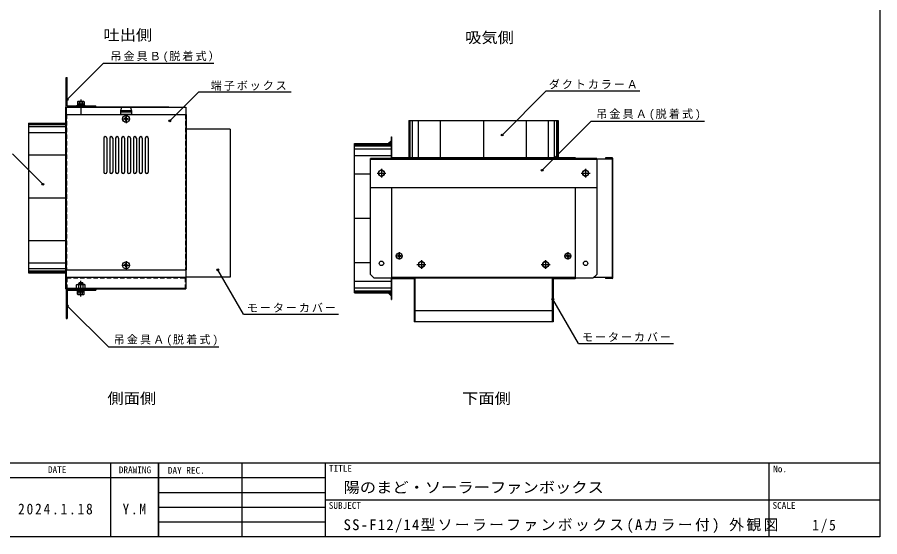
# Model space of a CAD drawing. Units: millimetres at full size, sheet at 1:5; details may follow other scales. Extents: x -2172 to 1948, y -701 to 704.
# Drawn here: x -1318 to -152, y -701 to 2 of the extents above; entities that cross this region are included whole.
import ezdxf
from ezdxf.enums import TextEntityAlignment as Align

# ---------------------------------------------------------------- set-up
doc = ezdxf.new("R2010")
doc.units = ezdxf.units.MM
doc.header["$LTSCALE"] = 5
doc.header["$PDMODE"] = 32
doc.header["$PDSIZE"] = 2.5
for name, pattern in [('CHAIN1', [8, 5, -1, 1, -1]), ('CHAIN2', [12, 9, -1, 1, -1]), ('DASHED1', [1.8, 1.2, -0.6])]:
    doc.linetypes.add(name, pattern=pattern)
doc.layers.add('0-0', color=4, linetype='Continuous')
doc.layers.add('F-0', color=2, linetype='Continuous')
doc.styles.add('ＭＳ ゴシック', font='')
doc.styles.get('ＭＳ ゴシック').set_extended_font_data('MS Gothic')

msp = doc.modelspace()

# ---------------------------------------------------------------- linework, layer by layer
at = {"layer": '0-0'}
for p, q in [((-1250.671, -109.677), (-1201.703, -60.709)), ((-1201.703, -60.709), (-1052.476, -60.709)), ((-662.721, -157.707), (-602.898, -97.883)), ((-602.898, -97.883), (-476.474, -97.883)), ((-1236.191, -112.471), (-1236.81, -112.828)), ((-1236.81, -112.828), (-1236.81, -115.971)), ((-1227.572, -115.971), (-1236.81, -115.971)), ((-1227.591, -115.971), (-1236.791, -115.971)), ((-1236.791, -115.971), (-1236.791, -117.271)), ((-1228.191, -112.471), (-1236.191, -112.471)), ((-1234.5, -112.828), (-1234.5, -115.971)), ((-1232.565, -115.971), (-1232.217, -117.271)), ((-1232.165, -115.971), (-1231.817, -117.271)), ((-1229.881, -112.828), (-1229.881, -115.971)), ((-1228.191, -112.471), (-1227.572, -112.828)), ((-1227.591, -115.971), (-1227.591, -117.271)), ((-1227.572, -112.828), (-1227.572, -115.971)), ((-1237.191, -117.271), (-1227.191, -117.271)), ((-1237.191, -118.271), (-1237.191, -117.271)), ((-1227.191, -118.271), (-1237.191, -118.271)), ((-1227.591, -117.271), (-1236.791, -117.271)), ((-1233.441, -116.771), (-1233.441, -116.771)), ((-1232.191, -116.771), (-1232.191, -116.771)), ((-1227.191, -117.271), (-1227.191, -118.271)), ((-1172.291, -135.365), (-1173.41, -135.381)), ((-1172.291, -136.377), (-1173.41, -136.36)), ((-1172.291, -135.365), (-1171.885, -135.176)), ((-1172.291, -136.377), (-1171.885, -136.565)), ((-1171.697, -134.771), (-1171.885, -135.176)), ((-1171.697, -136.971), (-1171.885, -136.565)), ((-1171.697, -134.771), (-1171.68, -133.652)), ((-1171.697, -136.971), (-1171.68, -138.09)), ((-1170.685, -134.771), (-1170.701, -133.652)), ((-1170.685, -136.971), (-1170.701, -138.09)), ((-1170.685, -134.771), (-1170.496, -135.176)), ((-1170.685, -136.971), (-1170.496, -136.565)), ((-1170.091, -135.365), (-1170.496, -135.176)), ((-1170.091, -136.377), (-1170.496, -136.565)), ((-1170.091, -135.365), (-1168.971, -135.381)), ((-1170.091, -136.377), (-1168.971, -136.36)), ((-788.311, -188.248), (-788.311, -138.248)), ((-787.811, -188.248), (-787.811, -138.248)), ((-786.811, -188.248), (-786.811, -138.248)), ((-783.811, -188.248), (-783.811, -138.248)), ((-775.811, -188.248), (-775.811, -138.248)), ((-745.811, -188.248), (-745.811, -138.248)), ((-687.809, -138.248), (-687.809, -188.248)), ((-629.807, -188.248), (-629.807, -138.248)), ((-542.242, -139.183), (-608.476, -205.418)), ((-599.807, -188.248), (-599.807, -138.248)), ((-591.807, -188.248), (-591.807, -138.248)), ((-588.807, -188.248), (-588.807, -138.248)), ((-587.807, -188.248), (-587.807, -138.248)), ((-587.307, -188.248), (-587.307, -138.248)), ((-542.242, -139.183), (-389.026, -139.183)), ((-1253.191, -142.371), (-1303.191, -142.371)), ((-1253.191, -142.871), (-1303.191, -142.871)), ((-1253.191, -143.871), (-1303.191, -143.871)), ((-1253.191, -146.871), (-1303.191, -146.871)), ((-1253.191, -154.871), (-1303.191, -154.871)), ((-812.309, -160.248), (-811.809, -160.248)), ((-812.309, -189.248), (-812.309, -160.248)), ((-811.809, -189.248), (-811.809, -160.248)), ((-862.309, -169.248), (-812.309, -169.248)), ((-862.309, -371.248), (-862.309, -169.248)), ((-862.309, -169.348), (-812.309, -169.348)), ((-862.309, -169.448), (-812.309, -169.448)), ((-862.309, -169.748), (-812.309, -169.748)), ((-862.309, -170.748), (-812.309, -170.748)), ((-862.309, -172.248), (-812.309, -172.248)), ((-816.546, -169.248), (-812.309, -165.011)), ((-1324.801, -183.234), (-1283.721, -224.313)), ((-1253.191, -184.871), (-1303.191, -184.871)), ((-862.309, -176.248), (-812.309, -176.248)), ((-862.309, -185.248), (-812.309, -185.248)), ((-862.309, -343.248), (-862.309, -197.248)), ((-811.809, -188.248), (-811.809, -189.248)), ((-825.809, -204.629), (-829.809, -206.938)), ((-829.809, -206.938), (-829.809, -211.557)), ((-821.809, -206.938), (-825.809, -204.629)), ((-549.809, -204.629), (-553.809, -206.938)), ((-553.809, -206.938), (-553.809, -211.557)), ((-545.809, -206.938), (-549.809, -204.629)), ((-862.309, -210.248), (-840.809, -210.248)), ((-829.809, -211.557), (-825.809, -213.866)), ((-553.809, -211.557), (-549.809, -213.866)), ((-1303.191, -242.873), (-1253.191, -242.873)), ((-862.309, -270.248), (-840.809, -270.248)), ((-862.309, -270.248), (-840.809, -270.248)), ((-1253.191, -300.875), (-1303.191, -300.875)), ((-802.881, -320.77), (-803.834, -320.784)), ((-802.881, -321.725), (-803.834, -321.711)), ((-802.881, -320.77), (-802.475, -320.582)), ((-802.881, -321.725), (-802.475, -321.913)), ((-802.287, -320.176), (-802.475, -320.582)), ((-802.287, -322.319), (-802.475, -321.913)), ((-802.287, -320.176), (-802.272, -319.223)), ((-802.287, -322.319), (-802.272, -323.272)), ((-801.332, -320.176), (-801.346, -319.223)), ((-801.332, -322.319), (-801.346, -323.272)), ((-801.332, -320.176), (-801.144, -320.582)), ((-801.332, -322.319), (-801.144, -321.913)), ((-800.738, -320.77), (-801.144, -320.582)), ((-800.738, -321.725), (-801.144, -321.913)), ((-800.738, -320.77), (-799.785, -320.784)), ((-800.738, -321.725), (-799.785, -321.711)), ((-574.881, -320.77), (-575.834, -320.784)), ((-574.881, -321.725), (-575.834, -321.711)), ((-574.881, -320.77), (-574.475, -320.582)), ((-574.881, -321.725), (-574.475, -321.913)), ((-574.287, -320.176), (-574.475, -320.582)), ((-574.287, -322.319), (-574.475, -321.913)), ((-574.287, -320.176), (-574.272, -319.223)), ((-574.287, -322.319), (-574.272, -323.272)), ((-573.332, -320.176), (-573.346, -319.223)), ((-573.332, -322.319), (-573.346, -323.272)), ((-573.332, -320.176), (-573.144, -320.582)), ((-573.332, -322.319), (-573.144, -321.913)), ((-572.738, -320.77), (-573.144, -320.582)), ((-572.738, -321.725), (-573.144, -321.913)), ((-572.738, -320.77), (-571.785, -320.784)), ((-572.738, -321.725), (-571.785, -321.711)), ((-1253.191, -330.875), (-1303.191, -330.875)), ((-1172.291, -333.365), (-1173.41, -333.381)), ((-1172.291, -334.377), (-1173.41, -334.36)), ((-1172.291, -333.365), (-1171.885, -333.176)), ((-1172.291, -334.377), (-1171.885, -334.565)), ((-1171.697, -332.771), (-1171.885, -333.176)), ((-1171.697, -334.971), (-1171.885, -334.565)), ((-1171.697, -332.771), (-1171.68, -331.652)), ((-1171.697, -334.971), (-1171.68, -336.09)), ((-1170.685, -332.771), (-1170.701, -331.652)), ((-1170.685, -334.971), (-1170.701, -336.09)), ((-1170.685, -332.771), (-1170.496, -333.176)), ((-1170.685, -334.971), (-1170.496, -334.565)), ((-1170.091, -333.365), (-1170.496, -333.176)), ((-1170.091, -334.377), (-1170.496, -334.565)), ((-1170.091, -333.365), (-1168.971, -333.381)), ((-1170.091, -334.377), (-1168.971, -334.36)), ((-862.309, -330.248), (-840.809, -330.248)), ((-771.809, -328.129), (-775.809, -330.438)), ((-775.809, -330.438), (-775.809, -335.057)), ((-775.809, -335.057), (-771.809, -337.366)), ((-767.809, -330.438), (-771.809, -328.129)), ((-603.809, -328.129), (-607.809, -330.438)), ((-607.809, -330.438), (-607.809, -335.057)), ((-607.809, -335.057), (-603.809, -337.366)), ((-599.809, -330.438), (-603.809, -328.129)), ((-1253.191, -338.875), (-1303.191, -338.875)), ((-1253.191, -341.875), (-1303.191, -341.875)), ((-1253.191, -342.875), (-1303.191, -342.875)), ((-1253.191, -343.375), (-1303.191, -343.375)), ((-1012.378, -400.066), (-1047.042, -340.026)), ((-1237.091, -359.871), (-1227.291, -359.871)), ((-1234.649, -357.771), (-1235.191, -358.312)), ((-1229.191, -358.312), (-1235.191, -358.312)), ((-1235.191, -359.871), (-1235.191, -358.312)), ((-1235.077, -364.871), (-1235.077, -360.375)), ((-1229.732, -357.771), (-1234.649, -357.771)), ((-1234.649, -359.871), (-1234.649, -357.771)), ((-1232.191, -357.771), (-1232.191, -357.771)), ((-1230.941, -357.771), (-1230.941, -357.771)), ((-1229.191, -358.312), (-1229.732, -357.771)), ((-1229.732, -359.871), (-1229.732, -357.771)), ((-1229.304, -364.871), (-1229.304, -360.375)), ((-1229.191, -359.871), (-1229.191, -358.312)), ((-862.309, -355.248), (-812.309, -355.248)), ((-812.309, -380.248), (-812.309, -351.248)), ((-811.809, -380.248), (-811.809, -351.248)), ((-1237.964, -364.871), (-1226.417, -364.871)), ((-1237.191, -367.471), (-1227.191, -367.471)), ((-1237.191, -368.471), (-1237.191, -367.471)), ((-1227.191, -368.471), (-1237.191, -368.471)), ((-1236.81, -372.914), (-1236.81, -369.771)), ((-1236.81, -369.771), (-1227.572, -369.771)), ((-1236.191, -373.271), (-1236.81, -372.914)), ((-1236.791, -368.471), (-1227.591, -368.471)), ((-1236.791, -369.771), (-1236.791, -368.471)), ((-1236.791, -369.771), (-1227.591, -369.771)), ((-1234.5, -372.914), (-1234.5, -369.771)), ((-1232.217, -369.771), (-1232.565, -368.471)), ((-1232.191, -368.971), (-1232.191, -368.971)), ((-1231.817, -369.771), (-1232.165, -368.471)), ((-1230.941, -368.971), (-1230.941, -368.971)), ((-1229.881, -372.914), (-1229.881, -369.771)), ((-1228.191, -373.271), (-1227.572, -372.914)), ((-1227.591, -369.771), (-1227.591, -368.471)), ((-1227.572, -372.914), (-1227.572, -369.771)), ((-1227.191, -367.471), (-1227.191, -368.471)), ((-862.309, -364.248), (-812.309, -364.248)), ((-862.309, -368.248), (-812.309, -368.248)), ((-862.309, -369.748), (-812.309, -369.748)), ((-862.309, -370.748), (-812.309, -370.748)), ((-862.309, -371.048), (-812.309, -371.048)), ((-862.309, -371.148), (-812.309, -371.148)), ((-862.309, -371.248), (-812.309, -371.248)), ((-816.546, -371.248), (-812.309, -375.484)), ((-1236.191, -373.271), (-1228.191, -373.271)), ((-812.309, -380.248), (-811.809, -380.248)), ((-559.329, -439.66), (-593.993, -379.621)), ((-1250.591, -388.48), (-1194.79, -444.281)), ((-1012.378, -400.066), (-883.961, -400.066)), ((-559.329, -439.66), (-430.912, -439.66)), ((-1194.79, -444.281), (-1045.541, -444.281))]:
    msp.add_line(p, q, dxfattribs=at)
at = {"layer": '0-0', "color": 7}
for p, q in [((-1252.191, -79.871), (-1250.591, -79.871)), ((-1252.191, -119.871), (-1252.191, -79.871)), ((-1250.591, -118.271), (-1250.591, -79.871)), ((-1252.191, -119.871), (-1253.191, -119.871)), ((-1253.191, -119.871), (-1253.191, -365.871)), ((-1252.191, -119.871), (-1090.191, -119.871)), ((-1252.191, -119.871), (-1252.191, -349.871)), ((-1250.591, -118.271), (-1212.191, -118.271)), ((-1113.512, -119.871), (-1228.869, -119.871)), ((-1212.191, -119.871), (-1212.191, -118.271)), ((-1163.687, -124.871), (-1178.687, -124.871)), ((-1178.687, -124.871), (-1178.687, -126.871)), ((-1178.687, -126.871), (-1178.687, -129.871)), ((-1163.687, -126.871), (-1178.687, -126.871)), ((-1165.187, -120.371), (-1163.687, -124.871)), ((-1163.687, -124.871), (-1163.687, -126.871)), ((-1090.191, -119.871), (-1090.191, -349.871)), ((-1252.437, -129.871), (-1089.937, -129.871)), ((-1252.437, -129.871), (-1252.437, -339.871)), ((-1089.937, -129.871), (-1089.937, -339.871)), ((-788.809, -138.248), (-788.809, -188.248)), ((-1303.191, -141.871), (-1253.191, -141.871)), ((-1030.191, -149.871), (-1090.191, -149.871)), ((-1201.187, -161.871), (-1201.187, -207.871)), ((-1197.187, -161.871), (-1197.187, -207.871)), ((-1193.187, -161.871), (-1193.187, -207.871)), ((-1189.187, -161.871), (-1189.187, -207.871)), ((-1185.187, -161.871), (-1185.187, -207.871)), ((-1181.187, -161.871), (-1181.187, -207.871)), ((-1177.187, -161.871), (-1177.187, -207.871)), ((-1173.187, -161.871), (-1173.187, -207.871)), ((-1169.187, -161.871), (-1169.187, -207.871)), ((-1165.187, -161.871), (-1165.187, -207.871)), ((-1161.187, -161.871), (-1161.187, -207.871)), ((-1157.187, -161.871), (-1157.187, -207.871)), ((-1153.187, -161.871), (-1153.187, -207.871)), ((-1149.187, -161.871), (-1149.187, -207.871)), ((-1145.187, -161.871), (-1145.187, -207.871)), ((-1141.187, -161.871), (-1141.187, -207.871)), ((-534.809, -189.248), (-840.809, -189.248)), ((-840.809, -346.248), (-840.809, -189.248)), ((-534.809, -190.848), (-840.809, -190.848)), ((-811.809, -188.248), (-563.809, -188.248)), ((-563.809, -188.248), (-563.809, -189.248)), ((-534.809, -189.248), (-534.809, -346.248)), ((-513.809, -190.248), (-534.809, -190.248)), ((-522.809, -188.748), (-522.809, -189.748)), ((-513.809, -188.748), (-522.809, -188.748)), ((-513.809, -189.748), (-522.809, -189.748)), ((-512.809, -350.748), (-512.809, -189.748)), ((-534.809, -229.248), (-840.809, -229.248)), ((-811.809, -305.748), (-811.809, -229.248)), ((-811.809, -305.748), (-811.809, -229.248)), ((-811.809, -352.248), (-811.809, -229.248)), ((-563.809, -229.248), (-563.809, -352.248)), ((-1252.437, -339.871), (-1089.937, -339.871)), ((-840.809, -346.248), (-835.809, -351.248)), ((-539.809, -351.248), (-534.809, -346.248)), ((-1252.191, -349.871), (-1090.191, -349.871)), ((-1252.191, -349.871), (-1252.191, -365.871)), ((-1090.191, -349.871), (-1090.191, -365.871)), ((-563.809, -350.248), (-811.809, -350.248)), ((-781.809, -352.248), (-811.809, -352.248)), ((-781.809, -352.248), (-781.809, -410.248)), ((-780.809, -351.248), (-780.809, -410.248)), ((-594.809, -351.248), (-594.809, -410.248)), ((-563.809, -352.248), (-593.809, -352.248)), ((-593.809, -352.248), (-593.809, -410.248)), ((-513.809, -350.248), (-538.809, -350.248)), ((-513.809, -351.748), (-522.809, -351.748)), ((-1252.191, -365.871), (-1253.191, -365.871)), ((-1252.191, -364.871), (-1090.191, -364.871)), ((-1252.191, -365.871), (-1090.191, -365.871)), ((-1252.191, -365.871), (-1252.191, -405.871)), ((-1250.591, -367.471), (-1212.191, -367.471)), ((-1250.591, -367.471), (-1250.591, -405.871)), ((-1212.191, -365.871), (-1212.191, -367.471)), ((-862.309, -371.248), (-812.309, -371.248)), ((-594.809, -395.248), (-780.809, -395.248)), ((-1252.191, -405.871), (-1250.591, -405.871)), ((-593.809, -410.248), (-781.809, -410.248))]:
    msp.add_line(p, q, dxfattribs=at)
at = {"layer": '0-0', "linetype": 'CHAIN1'}
for p, q in [((-1232.191, -109.471), (-1232.191, -130.971)), ((-1176.191, -135.871), (-1166.191, -135.871)), ((-1176.187, -135.871), (-1166.187, -135.871)), ((-1171.191, -130.871), (-1171.191, -140.871)), ((-1171.187, -130.871), (-1171.187, -140.871)), ((-831.809, -209.248), (-819.809, -209.248)), ((-825.809, -203.248), (-825.809, -215.248)), ((-555.809, -209.248), (-543.809, -209.248)), ((-549.809, -203.248), (-549.809, -215.248)), ((-806.809, -321.248), (-796.809, -321.248)), ((-801.809, -316.248), (-801.809, -326.248)), ((-578.809, -321.248), (-568.809, -321.248)), ((-573.809, -316.248), (-573.809, -326.248)), ((-1176.191, -333.871), (-1166.191, -333.871)), ((-1176.187, -333.871), (-1166.187, -333.871)), ((-1171.191, -328.871), (-1171.191, -338.871)), ((-1171.187, -328.871), (-1171.187, -338.871)), ((-777.809, -332.748), (-765.809, -332.748)), ((-771.809, -326.748), (-771.809, -338.748)), ((-609.809, -332.748), (-597.809, -332.748)), ((-603.809, -326.748), (-603.809, -338.748)), ((-1232.191, -376.271), (-1232.191, -354.771))]:
    msp.add_line(p, q, dxfattribs=at)
at = {"layer": '0-0', "color": 7, "linetype": 'DASHED1'}
for p, q in [((-1251.437, -129.871), (-1251.437, -339.871)), ((-1090.937, -129.871), (-1090.937, -339.871)), ((-1251.191, -350.871), (-1091.191, -350.871)), ((-1251.191, -350.871), (-1251.191, -365.871)), ((-1091.191, -350.871), (-1091.191, -365.871))]:
    msp.add_line(p, q, dxfattribs=at)
at = {"layer": '0-0', "linetype": 'CHAIN2'}
for p, q in [((-1176.841, -135.871), (-1165.541, -135.871)), ((-1171.191, -129.871), (-1171.191, -141.521)), ((-1176.841, -333.871), (-1165.541, -333.871)), ((-1171.191, -328.221), (-1171.191, -339.521))]:
    msp.add_line(p, q, dxfattribs=at)
at = {"layer": '0-0'}
for points in [[(-1111.937, -138.433), (-1072.905, -99.401), (-948.013, -99.401)], [(-825.809, -213.866), (-821.809, -211.557), (-821.809, -206.938)], [(-549.809, -213.866), (-545.809, -211.557), (-545.809, -206.938)], [(-771.809, -337.366), (-767.809, -335.057), (-767.809, -330.438)], [(-603.809, -337.366), (-599.809, -335.057), (-599.809, -330.438)], [(-1237.964, -364.871), (-1237.964, -360.375), (-1237.091, -359.871)], [(-1226.417, -364.871), (-1226.417, -360.375), (-1227.291, -359.871)]]:
    msp.add_lwpolyline(points, dxfattribs=at)
at = {"layer": '0-0', "color": 7}
for points in [[(-1165.187, -120.371), (-1177.187, -120.371), (-1178.687, -124.871)], [(-1163.687, -126.871), (-1163.687, -129.871), (-1178.687, -129.871)], [(-788.809, -138.248), (-586.809, -138.248), (-586.809, -188.248)], [(-1303.191, -141.871), (-1303.191, -343.875), (-1253.191, -343.875)], [(-1030.191, -149.871), (-1030.191, -349.871), (-1090.191, -349.871)], [(-513.809, -189.748), (-513.809, -350.748), (-522.809, -350.748), (-522.809, -351.748)], [(-539.809, -351.248), (-596.25, -351.248), (-835.809, -351.248)]]:
    msp.add_lwpolyline(points, dxfattribs=at)
at = {"layer": '0-0'}
for centre, radius in [((-1171.191, -135.871), 4.65), ((-825.809, -209.248), 4), ((-549.809, -209.248), 4), ((-801.809, -321.248), 4), ((-573.809, -321.248), 4), ((-1171.191, -333.871), 4.65), ((-771.809, -332.748), 4), ((-603.809, -332.748), 4)]:
    msp.add_circle(centre, radius, dxfattribs=at)
at = {"layer": '0-0', "color": 7}
for centre in [(-825.809, -331.248), (-549.809, -331.248)]:
    msp.add_circle(centre, 3, dxfattribs=at)
at = {"layer": '0-0'}
for centre, radius, start, end in [((-1235.655, -114.516), 2.045, 55.61577, 124.38425), ((-1232.191, -120.114), 7.643, 72.41205, 107.58797), ((-1228.727, -114.516), 2.045, 55.61577, 124.38425), ((-1171.191, -135.871), 2.273, 167.56226, 192.43773), ((-1171.191, -135.871), 2.273, 77.56226, 102.43773), ((-1171.191, -135.871), 2.273, 257.56226, 282.43773), ((-1171.191, -135.871), 2.273, 347.56226, 12.43773), ((-801.809, -321.248), 2.077, 167.11887, 192.88112), ((-801.809, -321.248), 2.077, 77.11887, 102.88112), ((-801.809, -321.248), 2.077, 257.11887, 282.88112), ((-801.809, -321.248), 2.077, 347.11887, 12.88112), ((-573.809, -321.248), 2.077, 167.11887, 192.88112), ((-573.809, -321.248), 2.077, 77.11887, 102.88112), ((-573.809, -321.248), 2.077, 257.11887, 282.88112), ((-573.809, -321.248), 2.077, 347.11887, 12.88112), ((-1171.191, -333.871), 2.273, 167.56226, 192.43773), ((-1171.191, -333.871), 2.273, 77.56226, 102.43773), ((-1171.191, -333.871), 2.273, 257.56226, 282.43773), ((-1171.191, -333.871), 2.273, 347.56226, 12.43773), ((-1236.521, -362.484), 2.556, 55.61588, 124.38414), ((-1232.191, -369.482), 9.553, 72.41211, 107.58791), ((-1227.861, -362.484), 2.556, 55.61588, 124.38414), ((-1235.655, -371.226), 2.045, 235.61577, 304.38425), ((-1232.191, -365.628), 7.643, 252.41205, 287.58797), ((-1228.727, -371.226), 2.045, 235.61577, 304.38425)]:
    msp.add_arc(centre, radius, start, end, dxfattribs=at)
at = {"layer": '0-0', "color": 7}
for centre, radius, start, end in [((-1171.187, -150.371), 30.5, 79.61114, 100.38886), ((-1199.187, -161.871), 2, 0, 180), ((-1191.187, -161.871), 2, 0, 180), ((-1183.187, -161.871), 2, 0, 180), ((-1175.187, -161.871), 2, 0, 180), ((-1167.187, -161.871), 2, 0, 180), ((-1159.187, -161.871), 2, 0, 180), ((-1151.187, -161.871), 2, 0, 180), ((-1143.187, -161.871), 2, 0, 180), ((-513.809, -189.748), 1, 0, 90), ((-1199.187, -207.871), 2, 180, 0), ((-1191.187, -207.871), 2, 180, 0), ((-1183.187, -207.871), 2, 180, 0), ((-1175.187, -207.871), 2, 180, 0), ((-1167.187, -207.871), 2, 180, 0), ((-1159.187, -207.871), 2, 180, 0), ((-1151.187, -207.871), 2, 180, 0), ((-1143.187, -207.871), 2, 180, 0), ((-513.809, -350.748), 1, 270, 0)]:
    msp.add_arc(centre, radius, start, end, dxfattribs=at)
at = {"layer": '0-0', "color": 5}
for p in [(-1250.671, -109.677), (-1111.937, -138.433), (-662.721, -157.707), (-608.476, -205.418), (-1283.721, -224.313), (-1047.042, -340.026), (-1047.042, -340.026), (-593.993, -379.621), (-593.993, -379.621), (-1250.591, -388.48)]:
    msp.add_point(p, dxfattribs=at)
at = {"layer": '0-0', "color": 254}
for points in [[(-816.546, -169.248), (-812.309, -169.248), (-812.309, -165.011)], [(-816.546, -371.248), (-812.309, -371.248), (-812.309, -375.484)]]:
    msp.add_solid(points, dxfattribs=at)
at = {"layer": 'F-0', "color": 5}
for p, q in [((-152.089, 704.037), (-152.089, -700.963)), ((-2172.089, -600.963), (-152.089, -600.963)), ((-152.089, -700.963), (-2172.089, -700.963))]:
    msp.add_line(p, q, dxfattribs=at)
at = {"layer": 'F-0'}
for p, q in [((-1192.089, -600.963), (-1192.089, -700.963)), ((-1127.089, -700.963), (-1127.089, -600.963)), ((-902.089, -600.963), (-902.089, -700.963)), ((-302.089, -600.963), (-302.089, -700.963)), ((-1342.089, -620.963), (-1127.089, -620.963)), ((-1127.089, -620.963), (-902.089, -620.963)), ((-1127.089, -640.963), (-902.089, -640.963)), ((-902.089, -650.963), (-152.089, -650.963)), ((-1127.089, -660.963), (-902.089, -660.963)), ((-1127.089, -680.963), (-902.089, -680.963))]:
    msp.add_line(p, q, dxfattribs=at)
at = {"layer": 'F-0', "color": 7}
for p, q in [((-1127.089, -600.963), (-1127.089, -700.963)), ((-1014.589, -600.963), (-1014.589, -700.963))]:
    msp.add_line(p, q, dxfattribs=at)

# ---------------------------------------------------------------- texts
at = {"layer": '0-0', "color": 7, "style": 'ＭＳ ゴシック', "width": 1.1}
for s, p in [('吐出側', (-1201.749, -34.16)), ('吸気側', (-712.734, -37.67)), ('側面側', (-1196.4, -525.512)), ('下面側', (-716.78, -525.512))]:
    msp.add_text(s, height=14.66, dxfattribs=at).set_placement(p, align=Align.BOTTOM_LEFT)
at = {"layer": '0-0', "color": 7, "char_height": 11, "attachment_point": 7, "style": 'ＭＳ ゴシック'}
for s, insert in [('\\T1.18;吊金具Ｂ(脱着式）', (-1192.292, -59.575)), ('\\T1.17;端子ボックス', (-1056.659, -97.731)), ('\\T1.17;ダクトカラーＡ', (-599.53, -95.793)), ('\\T1.19;吊金具Ａ(脱着式)', (-535.479, -137.623)), ('\\T1.17;モーターカバー', (-1007.78, -397.679)), ('\\T1.19;吊金具Ａ(脱着式)', (-1188.027, -442.72)), ('\\T1.17;モーターカバー', (-554.731, -437.273))]:
    msp.add_mtext(s, dxfattribs=dict(at, insert=insert))
at = {"layer": 'F-0', "color": 4, "style": 'ＭＳ ゴシック'}
for s, p in [('DATE', (-1276.752, -617.527)), ('DRAWING', (-1180.933, -617.802)), ('TITLE', (-896.828, -615.86)), ('No.', (-296.203, -616.544)), ('DAY REC.', (-1114.589, -618.463)), ('SUBJECT', (-897.089, -665.963)), ('SCALE', (-297.089, -665.963))]:
    msp.add_text(s, height=9.164, dxfattribs=at).set_placement(p, align=Align.BOTTOM_LEFT)
at = {"layer": 'F-0', "color": 7, "style": 'ＭＳ ゴシック', "width": 1.1}
msp.add_text('陽のまど・ソーラーファンボックス', height=14.66, dxfattribs=at).set_placement((-877.089, -645.963), align=Align.BOTTOM_LEFT)
at = {"layer": 'F-0', "color": 7, "char_height": 14.66, "attachment_point": 7, "style": 'ＭＳ ゴシック'}
for s, insert in [('\\T1.28;\\W0.9;2024.1.18', (-1317.089, -670.963)), ('\\T1.27;\\W0.9;Y.M', (-1175.839, -670.963)), ('\\T1.16;SS-F12/14型ソーラーファンボックス(Aカラー付)\\~外観図', (-877.089, -695.963)), ('\\T1.27;\\W0.9;1/5', (-243.339, -695.963))]:
    msp.add_mtext(s, dxfattribs=dict(at, insert=insert))

doc.saveas('drawing.dxf')
